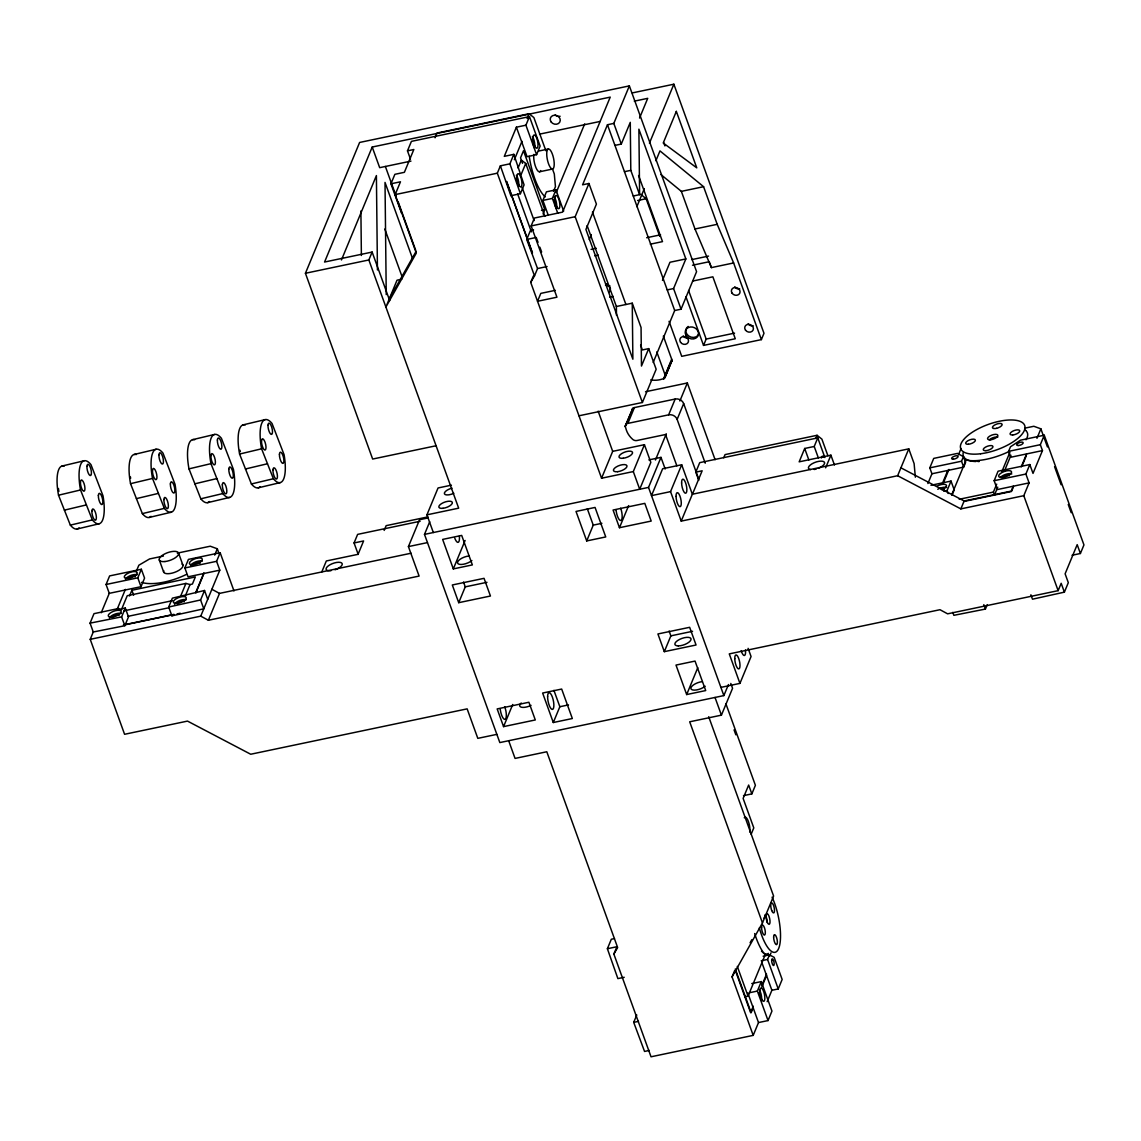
<?xml version="1.0" encoding="UTF-8"?>
<svg xmlns="http://www.w3.org/2000/svg" width="1141" height="1141" viewBox="0 0 1141 1141"><rect width="100%" height="100%" fill="white"/><g stroke="black" fill="none" stroke-linecap="round" stroke-linejoin="round"><path stroke-width="1.5" d="M698.691 478.992L677.126 419.403A6.817 5.905 22.5 0 0 668.64 414.839L627.85 423.397A3.936 3.409 22.5 0 0 626.295 424.124L625.225 426.263L626.352 430.057A21.479 18.584 22.5 0 0 632.385 439.071A4.464 3.851 22.5 0 0 636.949 440.512L665.531 434.521L676.841 465.799M670.509 362.824L671.835 360.827A3.936 3.409 22.5 0 0 671.678 359.173L663.335 336.096M650.727 379.867A21.479 18.584 22.5 0 0 660.011 379.682L663.962 378.627L665.289 376.63A3.936 3.409 22.5 0 0 665.132 374.975L656.788 351.899M93.262 631.986L90.068 623.143L93.99 613.658L118.735 608.467L118.307 609.494L125.282 608.039L128.491 616.882L124.825 625.724L93.262 631.986L90.225 639.331L124.583 734.291L187.509 721.098L250.72 754.244L467.14 708.861L477.808 738.355L496.848 734.362M109.279 593.334L106.07 584.492L109.622 575.905L141.356 569.259L144.565 578.102L141.013 586.688L109.279 593.334L101.221 612.774M116.767 610.235L125.396 589.384M136.221 571.555L138.831 565.237L149.557 558.947L163.434 556.038M121.331 609.95L127.222 595.73L185.926 583.408L190.034 584.563L192.415 584.064L195.353 576.961L131.885 590.268L129.532 595.959M124.825 625.724L121.616 616.882L125.282 608.039M141.013 586.688L137.804 577.831L141.356 569.259M436.076 445.76L372.651 459.053L305.431 273.269L359.615 142.454L629.361 85.889L696.581 271.672L681.049 309.197L674.702 310.523L653.18 362.467M204.524 590.482L200.588 599.966L203.797 608.809L171.906 615.855L168.697 607.012L172.377 598.155L204.524 590.482L207.719 599.325M220.156 552.729L216.605 561.315L219.799 570.158L188.065 576.818L184.871 567.961L188.422 559.39L220.156 552.729L233.991 590.952M171.906 615.855L172.305 614.899L125.225 624.783M180.692 596.058L185.926 583.408M185.441 595.631L190.034 584.563M555.353 290.327L540.805 293.38L537.539 301.281L556.936 297.202L531.15 225.932L534.416 218.031L562.584 212.126L610.221 97.128L372.208 147.032L324.572 262.031L372.137 252.061L389.694 300.596M195.91 592.179L203.882 572.925M195.881 592.935L203.939 573.481M214.693 555.096L217.318 548.778L210.258 546.211L177.311 553.128M341.459 259.963L376.402 175.571L377.443 269.961M90.225 639.331L200.745 616.154L219.799 570.158M200.745 616.154L208.389 620.262L219.514 593.391L411.074 553.228M401.603 213.296L390.935 183.801L394.872 174.316L404.385 172.32L413.826 149.514L407.48 150.84L410.446 159.041M407.48 150.84L411.416 141.37L529.467 116.61L540.135 146.105L536.584 154.677L527.056 156.674L516.388 127.193L525.915 125.196L529.467 116.61M401.789 279.188L397.025 280.187L385.9 307.057L416.308 253.088L395.157 194.612L400.462 181.804L390.935 183.801M433.338 532.533L426.934 514.833L458.668 508.173L368.857 259.963L372.137 252.061M435.063 137.776L437.032 133.026L529.053 113.729L533.874 117.566L545.883 150.755M321.748 572.04L326.326 560.973L358.06 554.326L363.594 540.962L354.067 542.959L358.217 554.426M601.564 478.222L612.688 451.351L644.423 444.69L633.298 471.561L601.564 478.222L530.708 282.397L534.501 275.894L497.333 173.19L500.386 165.83L509.899 163.833L513.835 154.349L504.308 156.346L516.388 127.193M527.099 118.479L529.053 113.729M354.067 542.959L357.632 534.373L420.13 521.266M514.349 159.754L521.979 141.299M518.071 167.969L521.337 160.068L525.73 163.477L544.87 216.376M513.835 154.349L524.076 184.871L520.396 193.713L510.883 195.71L511.282 194.754L532.433 253.245M521.137 174.544L525.73 163.477M384.16 530.408L386.129 525.659L427.804 516.916M534.501 275.894L537.539 268.549L526.714 239.467L530.38 230.61L533.546 229.954M548.222 215.15L542.888 200.417L546.439 191.831L555.952 189.834L563.668 211.128M543.059 213.98L544.827 209.716L523.491 150.74L520.538 157.857L522.535 163.363M553.485 191.403L555.439 186.668L554.298 173.974L552.486 168.996A10.24 3.181 78.2 0 1 546.724 154.149A10.24 3.181 78.2 0 1 552.287 153.878A10.24 3.181 78.2 0 1 552.415 169.068L539.565 171.778M557.735 213.153L552.401 198.42L555.952 189.834M208.389 620.262L419.104 576.077L408.421 546.596L419.56 519.726L428.217 517.9M556.209 192.644L584.705 123.841M426.934 514.833L438.058 487.963L451.422 485.167M728.457 684.529L723.865 695.596L499.829 742.577L424.495 534.387L429.729 521.737M530.708 282.397L533.332 276.079M629.361 85.889L613.815 123.399L607.468 124.74L582.595 184.799L588.941 183.473L596.415 204.111L585.918 229.441L632.87 359.201L632.257 303.178L616.382 306.501L616.482 315.258M578.972 415.795L642.397 402.488L575.178 216.704L588.941 183.473M614.942 145.392L621.289 144.066L630.274 122.344L630.802 170.351L639.602 194.669L633.255 195.995M589.241 239.51L591.28 234.59M639.559 118.051L647.717 98.34L634.296 101.164M453.319 568.903L442.651 539.408L461.691 535.414L472.36 564.909L453.319 568.903L465.114 540.449M458.711 602.676L452.307 584.976L484.041 578.33L490.445 596.016L458.711 602.676L465.257 586.859L463.517 582.038M649.429 143.181L673.86 84.206L632.299 92.92M636.863 206.649L644.337 188.622M655.89 160.738L659.969 150.897L703.583 186.696L717.204 224.321L733.634 262.958L761.375 339.619L681.719 356.334L669.054 321.32M662.479 280.372L669.967 262.259L685.841 258.936L638.889 129.175L639.602 194.669M640.586 345.067L642.354 349.945L648.701 348.618L641.47 366.047L641.057 327.496L632.257 303.178M681.049 309.197L673.575 288.559L685.841 258.936M625.268 425.864L632.841 408.321A3.936 3.409 22.5 0 1 634.396 407.579L675.187 399.036A6.817 5.905 22.5 0 1 683.673 403.6L705.238 463.189M625.225 426.677L632.841 408.321M627.85 423.397L634.396 407.579M503.566 726.617L497.162 708.918L528.896 702.257L535.3 719.957L503.566 726.617L512.723 704.482M642.397 402.488L656.161 369.256L648.701 348.618M586.702 540.934L576.02 511.439L595.06 507.445L605.743 536.94L586.702 540.934L593.249 525.131L587.315 508.743M663.591 378.841L671.678 359.173M663.962 378.627L669.853 364.407M664.29 378.37L670.837 362.567M664.59 378.085L671.835 360.827M665.046 377.4L671.735 361.212M619.463 527.712L613.074 510.027L644.808 503.366L651.197 521.066L619.463 527.712L628.634 505.591M668.64 414.839L675.187 399.036M655.433 460.008L666.301 433.794M679.879 401.004L687.338 382.977L645.535 391.748M692.829 281.028L712.868 276.821L735.275 338.749L703.541 345.409L706.165 339.077L688.594 290.541M723.865 695.596L648.53 487.407L660.981 457.37L648.858 459.909M677.126 419.403L683.673 403.6M553.299 722.524L542.631 693.043L561.672 689.05L572.34 718.53L553.299 722.524L559.846 706.721L553.913 690.334M670.551 491.628L681.676 464.758L662.636 468.751L651.511 495.622L670.551 491.628L681.22 521.109L897.639 475.726L960.85 508.886L1023.791 495.693L1029.082 482.885L1025.887 474.043L1029.81 464.558L998.075 471.204L994.153 480.689L997.348 489.546L1029.082 482.885M698.763 480.318L695.796 472.132L699.718 462.647L817.769 437.887L824.886 457.555M681.22 521.109L692.345 494.238L681.676 464.758M692.687 493.611L702.143 470.805L695.796 472.132M761.375 339.619L763.985 333.3L673.86 84.206M723.736 457.755L725.048 454.603L817.07 435.291L821.891 439.128L827.895 455.715M664.319 651.654L657.915 633.968L689.649 627.308L696.053 645.007L664.319 651.654L670.865 635.851L669.111 631.03M686.668 694.555L676 665.075L695.04 661.081L705.709 690.562L686.668 694.555L697.793 667.685M817.769 437.887L814.218 446.473L804.69 448.47L799.171 461.834L830.905 455.173L834.456 465M815.772 438.458L817.07 435.291M624.227 977.281L617.88 978.607L607.383 948.727L611.319 939.243L614.486 938.587M747.84 993.069L758.508 1022.564L753.203 1035.372L651.026 1056.794L613.858 954.076L616.91 946.73L607.383 948.727M753.203 1035.372L732.051 976.896L762.459 922.926L689.692 721.797L721.426 715.15L732.565 688.28L730.81 683.445M825.656 467.824L830.905 455.173M720.898 687.381L739.938 683.388L751.063 656.517L748.097 648.33M649.315 1050.447L644.551 1051.446L633.711 1022.365L636.778 1014.991M743.504 795.648L751.848 793.894L755.399 785.308L725.933 703.869M897.639 475.726L908.778 448.855L692.345 494.238M751.163 834.214L753.787 827.895L743.119 798.4L748.653 785.051L751.848 793.894M931.94 473.772L929.801 467.867L933.723 458.397L957.527 453.405L963.432 456.642L965.571 462.533L963.674 467.111L931.94 473.772L927.89 483.542M732.051 976.896L734.661 970.563M942.395 483.484L947.8 470.449M942.979 483.87L948.97 469.436M762.459 922.926L773.598 896.056L708.704 716.719M958.469 454.774L961.093 448.456M948.157 493.511L947.087 490.559L951.023 481.074L930.97 485.282M963.674 467.111L961.535 461.221L963.432 456.642M951.608 495.051L966.113 460.037L967.24 460.251A38.723 15.232 -19.9 0 0 985.696 459.409L987.464 459.039A38.723 15.232 -19.9 0 0 1008.687 451.651M952.25 494.666L954.218 489.931L951.023 481.074M744.888 996.806L748.054 996.136L765.197 954.76A38.723 12.038 78.2 0 1 756.383 938.601L755.798 936.946A38.723 12.038 78.2 0 1 754.672 933.538M778.233 988.947L767.565 959.453L769.462 954.874L774.154 957.342L782.155 979.463L778.233 988.947L771.887 990.274L767.166 1001.67M769.69 956.044L771.002 952.878M758.508 1022.564L768.036 1020.567L757.367 991.073L761.289 981.588L751.776 983.585M753.26 1006.219L750.607 1012.623L735.317 970.378M761.903 985.353L766.552 974.129M753.174 1007.817L751.149 1012.723L735.317 968.98M761.831 986.936L766.552 975.526M960.85 508.886L964.131 500.985L1011.197 491.115L1013.222 486.209M768.036 1020.567L771.958 1011.083L761.289 981.588M1044.257 435.206L1040.335 444.69L1042.46 450.595L1010.726 457.256L1008.601 451.351L1010.498 446.773L1020.453 440.198L1044.257 435.206L1083.95 544.913L1080.399 553.499L1072.041 555.253M997.747 487.15L994.467 495.051L993.397 492.099L996.706 484.141M1001.969 471.404L1009.885 452.307M1004.351 471.204L1010.955 455.259M1021.195 466.954L1026.6 453.918M1013.493 486.665L1011.497 491.486L963.717 501.498M1022.122 465.813L1026.116 456.186M1036.955 438.315L1040.877 428.831L1033.832 426.278L1025.146 428.089M1042.46 450.595L1033.019 473.401L1029.81 464.558M952.792 612.375L953.862 615.327L985.41 609.066L987.25 604.644M739.938 683.388L729.27 653.893L939.984 609.708L947.615 613.829L1058.135 590.653L1061.187 583.293L1064.382 592.15L1032.491 599.196L1030.893 594.775M1064.382 592.15L1068.318 582.666L1065.109 573.809L1077.19 544.656L1080.399 553.499M389.167 299.156L416.108 251.348M750.093 942.78L751.833 939.685M763.999 918.106L765.739 915.011M613.858 954.076L617.652 947.572L546.796 751.762L515.062 758.423L508.672 740.723M632.285 408.934L631.772 410.874M62.085 466.013L84.092 460.779M243.147 424.851L265.154 419.617M192.544 439.684L214.537 434.45M134.096 454.489L156.103 449.254M64.196 466.113L63.468 465.942A32.376 10.412 76.6 0 0 57.05 480.418L57.064 482.187A32.376 10.412 76.6 0 0 58.291 493.925L58.519 495.208L80.526 489.974L92.335 519.897A32.376 10.412 76.6 0 0 97.099 523.662L97.826 523.819A32.376 10.412 76.6 0 0 104.245 509.342L104.23 507.574A32.376 10.412 76.6 0 0 103.018 495.836L90.966 464.629A32.376 10.412 76.6 0 0 86.203 460.878L85.461 460.707A32.376 10.412 76.6 0 0 79.043 475.184L79.071 476.952A32.376 10.412 76.6 0 0 80.284 488.705L80.526 489.974M245.272 424.951L244.531 424.78A32.376 10.412 76.6 0 0 238.112 439.256L238.127 441.025A32.376 10.412 76.6 0 0 239.353 452.777L239.581 454.047L261.589 448.812L273.398 478.735A32.376 10.412 76.6 0 0 278.162 482.5L278.889 482.657A32.376 10.412 76.6 0 0 285.321 468.181L285.293 466.412A32.376 10.412 76.6 0 0 284.08 454.674L272.029 423.468A32.376 10.412 76.6 0 0 267.265 419.717L266.538 419.546A32.376 10.412 76.6 0 0 260.105 434.022L260.134 435.791A32.376 10.412 76.6 0 0 261.346 447.543L261.589 448.812M194.655 439.77L193.927 439.613A32.376 10.412 76.6 0 0 187.509 454.075L187.523 455.858A32.376 10.412 76.6 0 0 188.75 467.596L188.978 468.865L210.971 463.645L222.795 493.568A32.376 10.412 76.6 0 0 227.558 497.319L228.286 497.49A32.376 10.412 76.6 0 0 234.704 483.014L234.689 481.231A32.376 10.412 76.6 0 0 233.463 469.493L221.425 438.301A32.376 10.412 76.6 0 0 216.662 434.536L215.92 434.379A32.376 10.412 76.6 0 0 209.502 448.841L209.516 450.624A32.376 10.412 76.6 0 0 210.743 462.362L210.971 463.645M136.207 454.574L135.479 454.403A32.376 10.412 76.6 0 0 129.061 468.88L129.076 470.663A32.376 10.412 76.6 0 0 130.302 482.401L130.53 483.67L152.537 478.45L164.347 508.373A32.376 10.412 76.6 0 0 169.11 512.124L169.838 512.295A32.376 10.412 76.6 0 0 176.256 497.818L176.242 496.035A32.376 10.412 76.6 0 0 175.029 484.297L162.978 453.091A32.376 10.412 76.6 0 0 158.214 449.34L157.472 449.183A32.376 10.412 76.6 0 0 151.054 463.645L151.068 465.428A32.376 10.412 76.6 0 0 152.295 477.166L152.537 478.45M58.519 495.208L64.409 510.141L86.416 504.907M245.472 468.98L267.479 463.745M194.869 483.813L216.861 478.578M130.53 483.67L136.421 498.617L158.428 493.383M64.409 510.141L70.343 525.131L92.335 519.897M239.581 454.047L251.405 483.969L273.398 478.735M188.978 468.865L200.802 498.802L222.795 493.568M77.217 528.982L99.21 523.748M136.421 498.617L142.354 513.607L164.347 508.373M258.28 487.82L280.272 482.586M207.676 502.639L229.669 497.419M149.229 517.443L171.221 512.223M168.697 607.012L200.588 599.966M410.96 161.109L379.682 167.67L372.208 147.032M539.508 134.153L600.309 121.402M538.609 151.068L548.379 149.015M395.157 194.612L497.333 173.19M624.455 171.678L630.802 170.351M542.888 200.417L552.401 198.42M541.49 210.415L544.827 209.716M637.605 200.531L646.148 198.734L659.755 236.358M660.924 174.573L681.362 191.36L703.583 186.696M305.431 273.269L368.857 259.963M531.15 225.932L575.178 216.704M526.714 239.467L536.227 237.471L538.039 242.32M591.067 249.38L596.287 248.296M646.662 237.727L660.568 234.818M681.362 191.36L694.983 228.984L717.204 224.321M594.746 255.826L598.226 255.099M650.341 244.174L662.507 241.621L638.575 175.486M537.539 268.549L547.067 266.552M691.774 259.606L708.547 256.097M692.501 265.225L709.274 261.717L711.413 267.607L733.634 262.958M609.693 297.116L613.159 296.389M667.228 289.9L673.575 288.559M706.165 339.077L734.562 333.129M106.07 584.492L137.804 577.831M184.871 567.961L216.605 561.315M424.495 534.387L648.53 487.407M408.421 546.596L427.461 542.603M124.127 610.806L172.476 600.665M127.992 616.34L169.424 607.654M593.249 525.131L601.892 523.32M123.399 624.954L173.974 614.343M177.055 613.901L180.235 613.245M929.801 467.867L961.535 461.221M1008.601 451.351L1040.335 444.69M465.257 586.859L486.979 582.309M943.75 491.258L947.087 490.559M994.153 480.689L1025.887 474.043M959.224 499.273L993.397 492.099M670.865 635.851L692.573 631.301M559.846 706.721L568.503 704.91M763.115 956.201L769.462 954.874M761.218 960.779L767.565 959.453M749.423 992.741L757.367 991.073M633.711 1022.365L638.475 1021.366M90.068 623.143L121.616 616.882M900.919 467.824L964.131 500.985M211.884 589.284L219.514 593.391M640.686 194.27L646.148 198.734M694.983 228.984L711.413 267.607M539.85 247.169L541.647 252.018M1040.877 428.831L1047.424 446.93M1054.569 466.669L1061.116 484.754M1068.247 504.493L1071.228 512.708M1023.791 495.693L1058.135 590.653M983.813 604.644L985.41 609.066M908.778 448.855L914.112 463.603L915.353 477.195M814.218 446.473L818.368 457.94M804.69 448.47L808.841 459.937M663.734 142.611L664.932 145.934M685.983 296.874L703.541 345.409M613.815 123.399L621.289 144.066M607.468 124.74L674.702 310.523M687.338 382.977L715.107 459.709M592.45 212.055L625.91 304.504M587.116 225.604L616.382 306.501M660.981 457.37L665.174 468.98M644.423 444.69L650.826 462.39L639.702 489.261L633.298 471.561M525.915 125.196L536.584 154.677M734.048 729.883L735.845 734.818M715.022 697.451L721.426 715.15M522.164 187.552L534.131 220.612M598.155 411.174L612.688 451.351M517.615 193.842L531.378 231.865M506.633 181.462L532.419 252.731M506.533 181.661L510.683 193.129M761.817 962.419L771.887 990.274M737.3 966.413L748.054 996.136M385.373 166.458L396.284 196.594M398.095 201.615L415.652 250.15M412.529 258.465L385.016 182.417L386.243 294.62M384.802 228.999L402.26 277.234M217.318 548.778L219.101 553.713M178.509 552.943L182.888 565.037M159.312 560.017L163.676 572.097M131.885 590.268L133.668 595.174M509.899 163.833L520.396 193.713M500.386 165.83L510.883 195.71M360.898 210.957L361.383 255.484M79.043 527.869A32.376 10.412 76.6 0 1 75.834 529.053L75.106 528.882A32.376 10.412 76.6 0 1 70.343 525.131M58.904 491.357A5.805 1.868 76.6 0 1 58.462 488.476M260.105 486.708A32.376 10.412 76.6 0 1 256.896 487.892L256.169 487.72A32.376 10.412 76.6 0 1 251.405 483.969M240.38 451.636A5.805 1.868 76.6 0 1 239.967 450.21M209.488 501.527A32.376 10.412 76.6 0 1 206.293 502.725L205.565 502.553A32.376 10.412 76.6 0 1 200.802 498.802M151.04 516.331A32.376 10.412 76.6 0 1 147.845 517.529L147.118 517.358A32.376 10.412 76.6 0 1 142.354 513.607M130.616 478.35A5.805 1.868 76.6 0 1 130.473 476.938M688.18 337.978A4.436 3.837 22.5 0 1 683.174 335.967M698.834 333.971A6.817 5.905 22.5 0 1 688.736 336.01A6.817 5.905 22.5 0 1 688.151 326.426M739.725 288.901A4.436 3.837 22.5 0 1 734.718 286.89M753.174 325.741A4.436 3.837 22.5 0 1 748.111 323.844M609.822 285.749A5.805 5.02 22.5 0 1 605.486 285.079M605.871 283.724A5.805 5.02 22.5 0 1 609.009 292.41M560.117 116.268A5.12 4.421 22.5 0 1 555.196 114.927M620.69 508.201A8.529 2.653 78.2 0 1 620.889 520.481A8.529 2.653 78.2 0 1 616.012 509.727M471.889 560.545A8.529 3.352 -19.9 0 1 461.05 564.481A8.529 3.352 -19.9 0 1 458.568 560.573A8.529 3.352 -19.9 0 1 468.965 555.967M705.195 686.24A8.529 3.352 -19.9 0 1 694.341 690.134A8.529 3.352 -19.9 0 1 691.945 686.197A8.529 3.352 -19.9 0 1 702.371 681.619M531.064 705.366A8.529 3.352 -19.9 0 1 521.48 707.235A8.529 3.352 -19.9 0 1 521.223 703.013M459.352 536.184A8.529 2.653 78.2 0 1 458.254 542.303A8.529 2.653 78.2 0 1 454.774 538.167M504.707 706.707A8.529 2.653 78.2 0 1 505.178 719.301A8.529 2.653 78.2 0 1 500.214 709.032M453.804 493.283A7.16 2.824 -19.9 0 1 444.405 493.782A7.16 2.824 -19.9 0 1 451.979 488.163M553.642 196.295A6.817 2.125 78.2 0 1 556.252 202.028A6.817 2.125 78.2 0 1 556.352 208.603M516.345 178.124A3.409 1.055 78.2 0 1 517.501 183.416M516.374 175.286A6.817 2.125 78.2 0 1 518.699 185.855M532.419 136.563A6.817 2.125 78.2 0 1 534.473 148.145M553.927 199.49A3.409 1.055 78.2 0 1 554.868 201.116M555.125 201.928A3.409 1.055 78.2 0 1 555.082 205.951M532.376 139.402A3.409 1.055 78.2 0 1 533.418 145.192M745.444 649.971A7.16 2.225 78.2 0 1 744.388 655.505A7.16 2.225 78.2 0 1 741.194 650.641M936.675 486.308A6.817 2.681 -19.9 0 1 945.975 484.782A6.817 2.681 -19.9 0 1 941.895 489.86M937.745 489.261A6.817 2.681 -19.9 0 1 946.645 487.521M941.168 489.232A3.409 1.341 -19.9 0 1 944.263 489.375M1003.053 477.58A3.409 1.341 -19.9 0 1 1006.191 475.597A3.409 1.341 -19.9 0 1 1009.314 475.711M1000.586 477.266A6.817 2.681 -19.9 0 1 1011.81 473.929M772.086 897.168A34.03 10.583 78.2 0 1 778.69 948.413A34.03 10.583 78.2 0 1 759.336 927.933M768.392 953.391A34.03 10.583 78.2 0 1 763.899 953.234M763.315 952.835A34.03 10.583 78.2 0 1 762.716 952.364M762.117 951.808A34.03 10.583 78.2 0 1 761.503 951.18M765.026 914.768A5.463 1.697 78.2 0 1 767.18 922.498M759.293 992.641A3.409 1.055 78.2 0 1 760.405 996.535M759.407 989.917A6.817 2.125 78.2 0 1 761.532 1000.529M744.26 817.783A8.529 2.653 78.2 0 1 748.296 821.206A8.529 2.653 78.2 0 1 749.694 832.046M540.691 170.537A10.24 3.181 78.2 0 1 535.956 167.67A10.24 3.181 78.2 0 1 533.86 154.434M545.255 196.894A38.723 12.038 78.2 0 1 535.143 179.679L534.558 178.039A38.723 12.038 78.2 0 1 529.196 156.331M989.261 439.841A5.463 2.154 -19.9 0 1 997.805 437.117M1026.372 431.155A34.03 13.392 -19.9 0 1 1025.987 439.784M979.249 461.492A34.03 13.392 -19.9 0 1 977.894 461.535M975.94 461.535A34.03 13.392 -19.9 0 1 963.232 452.592M1025.317 430.157A34.03 13.392 -19.9 0 1 1025.887 430.642M810.623 469.593A8.529 3.352 -19.9 0 1 812.064 463.788A8.529 3.352 -19.9 0 1 823.959 461.777A8.529 3.352 -19.9 0 1 818.382 468.281M816.286 469.008A8.529 3.352 -19.9 0 1 814.203 469.493M821.42 457.983A6.817 2.125 78.2 0 1 823.888 457.17M128.605 578.986A3.409 1.341 -19.9 0 1 131.657 576.576A3.409 1.341 -19.9 0 1 135.08 576.875M190.547 565.622A6.817 2.681 -19.9 0 1 195.681 561.871A6.817 2.681 -19.9 0 1 202.314 561.115M112.56 617.709A3.409 1.341 -19.9 0 1 115.612 615.299A3.409 1.341 -19.9 0 1 119.035 615.598M109.45 617.98A6.817 2.681 -19.9 0 1 114.585 614.243A6.817 2.681 -19.9 0 1 121.217 613.473M177.811 604.302A3.409 1.341 -19.9 0 1 180.278 601.735A3.409 1.341 -19.9 0 1 184.115 601.878M174.544 604.259A6.817 2.681 -19.9 0 1 179.665 600.523A6.817 2.681 -19.9 0 1 186.297 599.752M125.496 579.257A6.817 2.681 -19.9 0 1 130.616 575.52A6.817 2.681 -19.9 0 1 137.248 574.75M193.656 565.337A3.409 1.341 -19.9 0 1 196.708 562.927A3.409 1.341 -19.9 0 1 200.131 563.24M330.89 570.757A8.529 3.352 -19.9 0 1 328.323 565.85A8.529 3.352 -19.9 0 1 341.43 562.813A8.529 3.352 -19.9 0 1 335.026 569.801M182.032 564.096A10.24 4.022 -19.9 0 1 174.544 572.397A10.24 4.022 -19.9 0 1 163.733 570.643M186.511 574.379A38.723 15.232 -19.9 0 1 165.317 581.853L163.548 582.238A38.723 15.232 -19.9 0 1 141.57 582.381M676.328 111.376L663.235 142.996L696.766 167.855L676.328 111.376M996.521 428.331L995.309 428.531A5.12 2.011 -19.9 0 1 994.111 425.351A5.12 2.011 -19.9 0 1 1001.969 424.024A5.12 2.011 -19.9 0 1 996.521 428.331M771.715 910.504L771.316 909.291A5.12 1.597 78.2 0 1 771.958 902.973A5.12 1.597 78.2 0 1 774.497 910.76A5.12 1.597 78.2 0 1 771.715 910.504M86.93 466.355A5.805 1.868 76.6 0 0 90.053 475.526A5.805 1.868 76.6 0 0 90.538 467.938A5.805 1.868 76.6 0 0 86.93 466.355M80.455 481.987A5.805 1.868 76.6 0 0 83.564 491.172A5.805 1.868 76.6 0 0 84.063 483.613A5.805 1.868 76.6 0 0 80.455 481.987M98.368 495.436A5.805 1.868 76.6 0 0 101.52 504.536A5.805 1.868 76.6 0 0 101.934 496.848A5.805 1.868 76.6 0 0 98.368 495.436M91.879 511.097A5.805 1.868 76.6 0 0 95.045 520.196A5.805 1.868 76.6 0 0 95.445 512.466A5.805 1.868 76.6 0 0 91.879 511.097M267.992 425.208A5.805 1.868 76.6 0 0 271.116 434.364A5.805 1.868 76.6 0 0 271.601 426.777A5.805 1.868 76.6 0 0 267.992 425.208M261.517 440.825A5.805 1.868 76.6 0 0 264.626 450.01A5.805 1.868 76.6 0 0 265.126 442.451A5.805 1.868 76.6 0 0 261.517 440.825M279.431 454.275A5.805 1.868 76.6 0 0 282.583 463.374A5.805 1.868 76.6 0 0 282.997 455.687A5.805 1.868 76.6 0 0 279.431 454.275M272.941 469.935A5.805 1.868 76.6 0 0 276.108 479.035A5.805 1.868 76.6 0 0 276.507 471.304A5.805 1.868 76.6 0 0 272.941 469.935M217.389 440.027A5.805 1.868 76.6 0 0 220.498 449.197A5.805 1.868 76.6 0 0 220.997 441.61A5.805 1.868 76.6 0 0 217.389 440.027M210.914 455.658A5.805 1.868 76.6 0 0 214.009 464.829A5.805 1.868 76.6 0 0 214.522 457.27A5.805 1.868 76.6 0 0 210.914 455.658M228.813 469.094A5.805 1.868 76.6 0 0 231.98 478.207A5.805 1.868 76.6 0 0 232.393 470.506A5.805 1.868 76.6 0 0 228.813 469.094M222.338 484.768A5.805 1.868 76.6 0 0 225.504 493.853A5.805 1.868 76.6 0 0 225.904 486.137A5.805 1.868 76.6 0 0 222.338 484.768M158.941 454.831A5.805 1.868 76.6 0 0 162.065 464.002A5.805 1.868 76.6 0 0 162.55 456.4A5.805 1.868 76.6 0 0 158.941 454.831M152.466 470.463A5.805 1.868 76.6 0 0 155.575 479.634A5.805 1.868 76.6 0 0 156.075 472.074A5.805 1.868 76.6 0 0 152.466 470.463M170.38 483.898A5.805 1.868 76.6 0 0 173.532 493.012A5.805 1.868 76.6 0 0 173.945 485.31A5.805 1.868 76.6 0 0 170.38 483.898M163.89 499.573A5.805 1.868 76.6 0 0 167.057 508.658A5.805 1.868 76.6 0 0 167.456 500.942A5.805 1.868 76.6 0 0 163.89 499.573M680.549 342.3A4.436 3.837 22.5 0 0 688.066 342.571A4.436 3.837 22.5 0 0 683.901 336.538A4.436 3.837 22.5 0 0 680.549 342.3M732.094 293.208A4.436 3.837 22.5 0 0 739.625 293.479A4.436 3.837 22.5 0 0 735.446 287.461A4.436 3.837 22.5 0 0 732.094 293.208M685.827 335.012A6.817 5.905 22.5 0 0 697.379 336.866A6.817 5.905 22.5 0 0 692.359 327.025A6.817 5.905 22.5 0 0 685.827 335.012M745.501 330.163A4.436 3.837 22.5 0 0 753.003 330.262A4.436 3.837 22.5 0 0 748.681 324.315A4.436 3.837 22.5 0 0 745.501 330.163M551.06 121.859A5.12 4.421 22.5 0 0 559.746 122.173A5.12 4.421 22.5 0 0 554.925 115.227A5.12 4.421 22.5 0 0 551.06 121.859M678.21 645.892A8.529 3.352 -19.9 0 0 691.018 639.559A8.529 3.352 -19.9 0 0 679.651 639.374A8.529 3.352 -19.9 0 0 678.21 645.892M547.609 696.652A8.529 2.653 78.2 0 0 552.23 709.431A8.529 2.653 78.2 0 0 552.387 697.108A8.529 2.653 78.2 0 0 547.609 696.652M443.036 508.301A7.16 2.824 -19.9 0 0 452.321 502.354A7.16 2.824 -19.9 0 0 441.396 503.709A7.16 2.824 -19.9 0 0 443.036 508.301M623.228 458.254A7.16 2.824 -19.9 0 0 632.513 452.307A7.16 2.824 -19.9 0 0 621.588 453.647A7.16 2.824 -19.9 0 0 623.228 458.254M554.897 198.505A6.817 2.125 78.2 0 0 558.591 208.717A6.817 2.125 78.2 0 0 558.705 198.876A6.817 2.125 78.2 0 0 554.897 198.505M516.973 176.784A6.817 2.125 78.2 0 0 520.667 186.996A6.817 2.125 78.2 0 0 520.781 177.14A6.817 2.125 78.2 0 0 516.973 176.784M533.018 138.047A6.817 2.125 78.2 0 0 536.712 148.273A6.817 2.125 78.2 0 0 536.826 138.418A6.817 2.125 78.2 0 0 533.018 138.047M617.652 471.689A7.16 2.824 -19.9 0 0 626.951 465.742A7.16 2.824 -19.9 0 0 616.026 467.083A7.16 2.824 -19.9 0 0 617.652 471.689M676.043 496.435A7.16 2.225 78.2 0 0 680.107 506.675A7.16 2.225 78.2 0 0 679.851 495.836A7.16 2.225 78.2 0 0 676.043 496.435M681.605 483A7.16 2.225 78.2 0 0 685.67 493.24A7.16 2.225 78.2 0 0 685.427 482.401A7.16 2.225 78.2 0 0 681.605 483M953.42 459.167A3.409 1.341 -19.9 0 0 958.112 456.414A3.409 1.341 -19.9 0 0 953.092 456.814A3.409 1.341 -19.9 0 0 953.42 459.167M1001.841 477.48A6.817 2.681 -19.9 0 0 1011.596 472.132A6.817 2.681 -19.9 0 0 1001.898 472.574A6.817 2.681 -19.9 0 0 1001.841 477.48M1018.685 445.503A3.409 1.341 -19.9 0 0 1023.149 442.679A3.409 1.341 -19.9 0 0 1017.957 443.293A3.409 1.341 -19.9 0 0 1018.685 445.503M734.761 658.714A7.16 2.225 78.2 0 0 738.812 668.94A7.16 2.225 78.2 0 0 738.569 658.115A7.16 2.225 78.2 0 0 734.761 658.714M766.039 916.508A5.463 1.697 78.2 0 0 769.12 924.338A5.463 1.697 78.2 0 0 768.963 916.137A5.463 1.697 78.2 0 0 766.039 916.508M761.575 927.419A5.12 1.597 78.2 0 0 764.356 935.078A5.12 1.597 78.2 0 0 764.441 927.69A5.12 1.597 78.2 0 0 761.575 927.419M773.627 936.989A5.12 1.597 78.2 0 0 776.408 944.662A5.12 1.597 78.2 0 0 776.493 937.274A5.12 1.597 78.2 0 0 773.627 936.989M759.863 990.816A6.817 2.125 78.2 0 0 763.4 1001.356A6.817 2.125 78.2 0 0 763.8 991.914A6.817 2.125 78.2 0 0 759.863 990.816M771.673 960.608A3.409 1.055 78.2 0 0 773.598 965.514A3.409 1.055 78.2 0 0 773.498 960.38A3.409 1.055 78.2 0 0 771.673 960.608M980.618 453.761A34.03 13.392 -19.9 0 0 1024.704 425.507A34.03 13.392 -19.9 0 0 972.788 431.926A34.03 13.392 -19.9 0 0 980.618 453.761M990.716 439.756A5.463 2.154 -19.9 0 0 997.847 435.234A5.463 2.154 -19.9 0 0 989.547 436.219A5.463 2.154 -19.9 0 0 990.716 439.756M968.367 444.263A5.12 2.011 -19.9 0 0 975.398 440.141A5.12 2.011 -19.9 0 0 967.868 440.74A5.12 2.011 -19.9 0 0 968.367 444.263M985.938 450.681A5.12 2.011 -19.9 0 0 992.97 446.559A5.12 2.011 -19.9 0 0 985.453 447.158A5.12 2.011 -19.9 0 0 985.938 450.681M1012.737 434.963A5.12 2.011 -19.9 0 0 1019.769 430.827A5.12 2.011 -19.9 0 0 1012.252 431.441A5.12 2.011 -19.9 0 0 1012.737 434.963M192.915 564.738A6.817 2.681 -19.9 0 0 202.299 559.233A6.817 2.681 -19.9 0 0 192.273 560.046A6.817 2.681 -19.9 0 0 192.915 564.738M111.818 617.11A6.817 2.681 -19.9 0 0 121.203 611.605A6.817 2.681 -19.9 0 0 111.176 612.417A6.817 2.681 -19.9 0 0 111.818 617.11M176.912 603.389A6.817 2.681 -19.9 0 0 186.283 597.884A6.817 2.681 -19.9 0 0 176.256 598.697A6.817 2.681 -19.9 0 0 176.912 603.389M127.863 578.373A6.817 2.681 -19.9 0 0 137.248 572.882A6.817 2.681 -19.9 0 0 127.207 573.681A6.817 2.681 -19.9 0 0 127.863 578.373M164.974 561.543A10.24 4.022 -19.9 0 0 178.581 553.128A10.24 4.022 -19.9 0 0 163.192 554.768A10.24 4.022 -19.9 0 0 164.974 561.543"/></g></svg>
